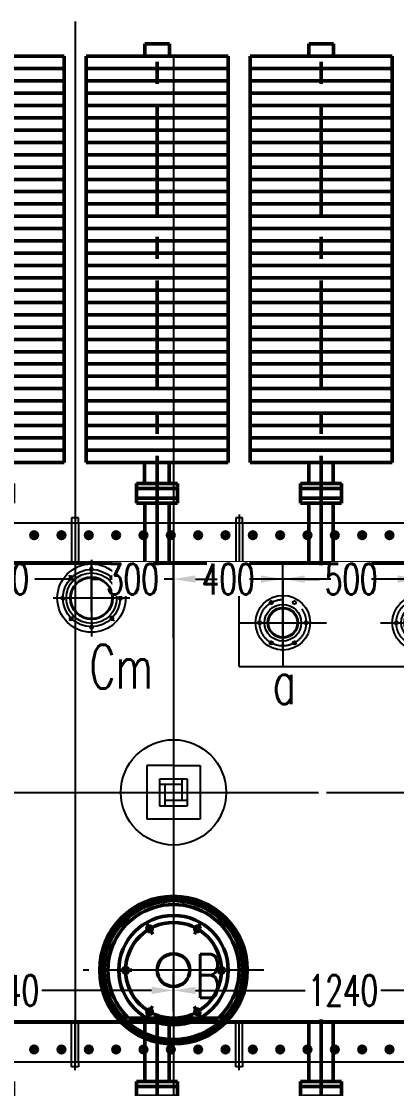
# Model space of a CAD drawing. Header units: millimetres. Extents: x -800 to 18208, y -320 to 13120.
# Drawn here: x 3765 to 5138, y 2135 to 6036 of the extents above; entities that cross this region are included whole.
import ezdxf

# ---------------------------------------------------------------- set-up
doc = ezdxf.new("R2010")
doc.units = ezdxf.units.MM
doc.header["$LTSCALE"] = 320
doc.linetypes.add('ACAD_ISO02W100', pattern=[15, 12, -3])
doc.linetypes.add('CENTER', pattern=[2, 1.25, -0.25, 0.25, -0.25])
for name, color, linetype, lineweight in [('0粗实线层', 7, 'Continuous', 50), ('2中心线层', 1, 'CENTER', 25), ('5文字层', 6, 'Continuous', 25)]:
    doc.layers.add(name, color=color, linetype=linetype, lineweight=lineweight)
for name, color, linetype in [('2', 2, 'CENTER'), ('3中心线层', 1, 'CENTER'), ('4', 2, 'Continuous'), ('5', 3, 'Continuous')]:
    doc.layers.add(name, color=color, linetype=linetype)
doc.styles.add('PC_TEXTSTYLE', font='txt.shx', dxfattribs={"width": 0.67, "bigfont": 'hztxt.shx'})
doc.styles.add('TH_GBDIM', font='txt.shx', dxfattribs={"width": 0.67, "bigfont": 'hztxt.shx'})
doc.dimstyles.new('TH_GBDIM', dxfattribs={"dimscale": 32, "dimtxt": 3.5, "dimasz": 2.5, "dimexe": 2, "dimexo": 0, "dimgap": 1.5, "dimtad": 0, "dimtoh": 1, "dimdec": 1, "dimdsep": 46, "dimtxsty": 'TH_GBDIM', "dimcen": 2.5, "dimclrd": 3, "dimclre": 3, "dimclrt": 6, "dimadec": 0, "dimazin": 2, "dimtfac": 0.714286, "dimtdec": 1, "dimtmove": 0, "dimatfit": 3, "dimfxl": 0, "dimtzin": 0, "dimlwd": -1, "dimlwe": -1, "dimarcsym": 0})

# ---------------------------------------------------------------- blocks, each defined once
blk = doc.blocks.new('上定位')
at = {"layer": '4'}
for p, q in [((-98, 98), (-98, -98)), ((0, 98), (-98, 98)), ((0, 98), (98, 98)), ((98, 98), (98, -98)), ((-50, 50), (50, 50)), ((-50, -50), (-50, 50)), ((30, 50), (30, -30)), ((50, 50), (50, -50)), ((-50, 30), (30, 30)), ((-30, -50), (-30, 30)), ((50, -30), (-30, -30)), ((50, -50), (-50, -50)), ((98, -98), (-98, -98))]:
    blk.add_line(p, q, dxfattribs=at)
blk.add_circle((0, 0), 192.5, dxfattribs=at)
blk = doc.blocks.new('A$C2EB3477B')
at = {"linetype": 'Continuous'}
for p, q in [((-1187.5, 160), (-1212.5, 160)), ((-1212.5, 160), (-1212.5, 142)), ((-1187.5, 142), (-1187.5, 160))]:
    blk.add_line(p, q, dxfattribs=at)
at = {"color": 1, "linetype": 'CENTER'}
blk.add_line((-1200, 173.1), (-1200, 0), dxfattribs=at)
at = {"color": 6, "linetype": 'Continuous'}
for p, q in [((-1212.5, 142), (-1212.5, 0)), ((-1187.5, 142), (-1187.5, 0))]:
    blk.add_line(p, q, dxfattribs=at)
blk = doc.blocks.new('A$C0A3D0451')
for p, q in [((215, 1860.4), (215, 1905.3)), ((305, 1905.3), (215, 1905.3)), ((305, 1860.4), (305, 1905.3)), ((0, 1860.4), (0, 375.4)), ((520, 1860.4), (0, 1860.4)), ((520, 1860.4), (0, 1860.4)), ((520, 1860.4), (0, 1860.4)), ((520, 1860.4), (0, 1860.4)), ((520, 1860.4), (0, 1860.4)), ((520, 1860.4), (0, 1860.4)), ((520, 1860.4), (520, 375.4)), ((520, 1815.4), (0, 1815.4)), ((520, 1770.4), (0, 1770.4)), ((520, 1770.4), (0, 1770.4)), ((520, 1770.4), (0, 1770.4)), ((520, 1770.4), (0, 1770.4)), ((520, 1770.4), (0, 1770.4)), ((520, 1770.4), (0, 1770.4)), ((520, 1725.4), (0, 1725.4)), ((520, 1680.4), (0, 1680.4)), ((520, 1680.4), (0, 1680.4)), ((520, 1680.4), (0, 1680.4)), ((520, 1680.4), (0, 1680.4)), ((520, 1680.4), (0, 1680.4)), ((520, 1680.4), (0, 1680.4)), ((520, 1680.4), (0, 1680.4)), ((520, 1680.4), (0, 1680.4)), ((520, 1680.4), (0, 1680.4)), ((520, 1680.4), (0, 1680.4)), ((520, 1680.4), (0, 1680.4)), ((520, 1680.4), (0, 1680.4)), ((520, 1635.4), (0, 1635.4)), ((520, 1635.4), (0, 1635.4)), ((520, 1635.4), (0, 1635.4)), ((520, 1635.4), (0, 1635.4)), ((520, 1635.4), (0, 1635.4)), ((520, 1635.4), (0, 1635.4)), ((520, 1635.4), (0, 1635.4)), ((520, 1635.4), (0, 1635.4)), ((520, 1635.4), (0, 1635.4)), ((520, 1635.4), (0, 1635.4)), ((520, 1590.4), (0, 1590.4)), ((520, 1590.4), (0, 1590.4)), ((520, 1590.4), (0, 1590.4)), ((520, 1590.4), (0, 1590.4)), ((520, 1545.4), (0, 1545.4)), ((520, 1545.4), (0, 1545.4)), ((520, 1500.4), (0, 1500.4)), ((520, 1500.4), (0, 1500.4)), ((520, 1500.4), (0, 1500.4)), ((520, 1500.4), (0, 1500.4)), ((520, 1500.4), (0, 1500.4)), ((520, 1500.4), (0, 1500.4)), ((520, 1500.4), (0, 1500.4)), ((520, 1500.4), (0, 1500.4)), ((520, 1500.4), (0, 1500.4)), ((520, 1500.4), (0, 1500.4)), ((520, 1455.4), (0, 1455.4)), ((520, 1455.4), (0, 1455.4)), ((520, 1455.4), (0, 1455.4)), ((520, 1455.4), (0, 1455.4)), ((520, 1410.4), (0, 1410.4)), ((520, 1410.4), (0, 1410.4)), ((520, 1365.4), (0, 1365.4)), ((520, 1365.4), (0, 1365.4)), ((520, 1320.4), (0, 1320.4)), ((520, 1320.4), (0, 1320.4)), ((520, 1275.4), (0, 1275.4)), ((520, 1275.4), (0, 1275.4)), ((520, 1230.4), (0, 1230.4)), ((520, 1185.4), (0, 1185.4)), ((520, 1140.4), (0, 1140.4)), ((520, 1095.4), (0, 1095.4)), ((520, 1050.4), (0, 1050.4)), ((520, 1005.4), (0, 1005.4)), ((520, 960.4), (0, 960.4)), ((520, 915.4), (0, 915.4)), ((520, 870.4), (0, 870.4)), ((520, 825.4), (0, 825.4)), ((520, 780.4), (0, 780.4)), ((520, 735.4), (0, 735.4)), ((520, 690.4), (0, 690.4)), ((520, 645.4), (0, 645.4)), ((520, 600.4), (0, 600.4)), ((520, 555.4), (0, 555.4)), ((520, 510.4), (0, 510.4)), ((520, 465.4), (0, 465.4)), ((520, 420.4), (0, 420.4)), ((520, 420.4), (0, 420.4)), ((520, 375.4), (0, 375.4)), ((520, 375.4), (0, 375.4)), ((214.5, 298.4), (214.5, 375.4)), ((304.5, 298.4), (304.5, 375.4)), ((334.5, 298.4), (184.5, 298.4)), ((184.5, 280.4), (184.5, 298.4)), ((334.5, 280.4), (184.5, 280.4)), ((184.5, 280.4), (334.5, 280.4)), ((184.5, 244.4), (184.5, 280.4)), ((334.5, 280.4), (334.5, 298.4)), ((334.5, 244.4), (334.5, 280.4)), ((184.5, 244.4), (184.5, 226.4)), ((334.5, 244.4), (184.5, 244.4)), ((334.5, 244.4), (334.5, 226.4)), ((184.5, 226.4), (334.5, 226.4)), ((214.6, 154.3), (214.6, 226.4)), ((304.6, 154.3), (304.6, 226.4))]:
    blk.add_line(p, q)
at = {"color": 1, "linetype": 'CENTER'}
blk.add_line((260, 0), (260, 1860.4), dxfattribs=at)
at = {"color": 6, "linetype": 'Continuous'}
for p, q in [((214.6, 154.3), (214.6, 12.3)), ((304.6, 154.3), (304.6, 12.3))]:
    blk.add_line(p, q, dxfattribs=at)
blk = doc.blocks.new('A$C054D3DEA')
blk.add_circle((45, -45), 12)
at = {"layer": '2中心线层'}
for p, q in [((45, -30), (45, -60)), ((30, -45), (60, -45))]:
    blk.add_line(p, q, dxfattribs=at)
blk = doc.blocks.new('A$C2DB2507D')
at = {"layer": '0粗实线层'}
h = blk.add_hatch(color=256, dxfattribs=at)
h.paths.add_polyline_path([(211.1, 560.9, 0.003168), (213.9, 555.9, 0.281077), (76, 330, 0.98614), (583.9, 322.9, 0.00332), (589.9, 322.6, -0.986445), (70, 329.7, -0.28108)])
h.paths.add_polyline_path([(255, 578.7), (259, 578.7, 0.002939), (261.3, 574.5, 0.032025), (230.7, 563.8, -0.003313), (227.9, 568.8, -0.027757)])
h.paths.add_polyline_path([(258.5, 579.7, -0.143789), (405, 578.7), (381.8, 578.7, 0.103091), (278.2, 578.7), (259, 578.7, -0.000716)])
h.paths.add_polyline_path([(407.3, 572), (411.8, 576.5, -0.277274), (586.3, 373.4, -0.003807), (580.2, 373.8, 0.279025)])
h.paths.add_polyline_path([(381.8, 578.7), (405, 578.7, -0.006922), (411.8, 576.5), (407.3, 572, 0.025946)])
h.paths.add_polyline_path([(580.2, 373.8, 0.003807), (586.3, 373.4, -0.031193), (589.7, 341.1, -0.003465), (583.7, 341.5, 0.032025)], flags=17)
h.paths.add_polyline_path([(583.7, 341.5, 0.003465), (589.7, 341.1, -0.010995), (590, 329.7, -0.006824), (589.9, 322.6, -0.00332), (583.9, 322.9, 0.006978), (584, 330, 0.011277)])
h.paths.add_polyline_path([(227.9, 568.8, 0.003313), (230.7, 563.8, 0.018257), (213.9, 555.9, -0.003168), (211.1, 560.9, -0.01782)])
blk.add_circle((330, 330), 200)
at = {"layer": '0粗实线层', "color": 1, "linetype": 'CENTER'}
for p, q in [((232.5, 498.9), (253.9, 461.8)), ((427.8, 498.8), (406.4, 461.7)), ((134.7, 329.9), (177.5, 329.9)), ((525.3, 329.6), (482.5, 329.6)), ((232.2, 160.6), (253.6, 197.7)), ((427.5, 160.5), (406.1, 197.6))]:
    blk.add_line(p, q, dxfattribs=at)
at = {"layer": '0粗实线层', "color": 6}
blk.add_line((165.8, 155), (494.2, 155), dxfattribs=at)
at = {"layer": '0粗实线层'}
for centre, radius in [((330, 330), 270), ((330, 329.7), 260), ((330, 330), 254), ((242.5, 481), 10), ((417.5, 481), 10), ((330, 330), 60), ((155, 329.4), 10), ((505, 329.4), 10), ((242.5, 177.8), 10), ((417.5, 177.8), 10)]:
    blk.add_circle(centre, radius, dxfattribs=at)
at = {"layer": '0粗实线层', "color": 1}
blk.add_circle((330, 329.4), 175, dxfattribs=at)
at = {"layer": '0粗实线层', "color": 6}
blk.add_arc((330, 330), 240, 313.1834, 226.8166, dxfattribs=at)
at = {"layer": '2中心线层'}
for p, q in [((330, 660), (330, 0)), ((330, 640), (330, 20)), ((330, 624.9), (330, 119.9)), ((330, 527.9), (330, 141.9)), ((330, 480), (330, 180)), ((330, 444.9), (330, 144.9)), ((660, 330), (0, 330)), ((640, 330), (20, 330)), ((500, 330), (180, 330))]:
    blk.add_line(p, q, dxfattribs=at)
blk = doc.blocks.new('A$C4E0F2E82')
at = {"color": 1}
for p, q in [((140, 280), (140, 0)), ((73.8, 206.2), (57.5, 222.5)), ((206.2, 206.2), (222.5, 222.5)), ((280, 140), (0, 140)), ((73.8, 73.8), (57.5, 57.5)), ((206.2, 73.8), (222.5, 57.5))]:
    blk.add_line(p, q, dxfattribs=at)
for centre, radius in [((140, 140), 125), ((140, 245), 4.5), ((140, 140), 92.5), ((65.8, 214.2), 4.5), ((140, 140), 78), ((140, 140), 75), ((214.2, 214.2), 4.5), ((35, 140), 4.5), ((245, 140), 4.5), ((65.8, 65.8), 4.5), ((140, 35), 4.5), ((214.2, 65.8), 4.5)]:
    blk.add_circle(centre, radius)
blk.add_circle((140, 140), 105, dxfattribs=at)
at = {"layer": '2'}
for p, q in [((140, 233.6), (140, 256.6)), ((46.4, 140), (23.4, 140)), ((233.6, 140), (256.6, 140)), ((140, 46.4), (140, 23.4))]:
    blk.add_line(p, q, dxfattribs=at)
at = {"layer": '4'}
for centre, start, end in [((140, 245), 358.3628, 270), ((65.8, 214.2), 43.3628, 315), ((214.2, 214.2), 313.3628, 225), ((35, 140), 88.3628, 0), ((245, 140), 268.3628, 180), ((65.8, 65.8), 133.3628, 45), ((140, 35), 178.3628, 90), ((214.2, 65.8), 223.3628, 135)]:
    blk.add_arc(centre, 6, start, end, dxfattribs=at)
blk = doc.blocks.new('低压')
for centre, radius in [((-450, 20), 100), ((50, 20), 100), ((550, 20), 100), ((-450, 20), 67), ((50, 20), 67), ((550, 20), 67), ((-450, 20), 56), ((50, 20), 56), ((550, 20), 56)]:
    blk.add_circle(centre, radius)
at = {"color": 0}
for centre, radius in [((-492.5, 93.6), 6), ((-492.5, 93.6), 6), ((-407.5, 93.6), 6), ((-407.5, 93.6), 6), ((7.5, 93.6), 6), ((7.5, 93.6), 6), ((92.5, 93.6), 6), ((92.5, 93.6), 6), ((507.5, 93.6), 6), ((592.5, 93.6), 6), ((-450, 20), 52.5), ((-450, 20), 52.5), ((50, 20), 52.5), ((50, 20), 52.5), ((550, 20), 52.5), ((-535, 20), 6), ((-535, 20), 6), ((-365, 20), 6), ((-365, 20), 6), ((-35, 20), 6), ((-35, 20), 6), ((135, 20), 6), ((135, 20), 6), ((465, 20), 6), ((635, 20), 6), ((-492.5, -53.6), 6), ((-492.5, -53.6), 6), ((-407.5, -53.6), 6), ((-407.5, -53.6), 6), ((7.5, -53.6), 6), ((7.5, -53.6), 6), ((92.5, -53.6), 6), ((92.5, -53.6), 6), ((507.5, -53.6), 6), ((592.5, -53.6), 6)]:
    blk.add_circle(centre, radius, dxfattribs=at)
at = {"layer": '2中心线层'}
for p, q in [((-450, 180), (-450, -140)), ((-450, 165), (-450, -125)), ((50, 165), (50, -125)), ((550, 165), (550, -125)), ((-610, 20), (-290, 20)), ((-92.5, 20), (197.5, 20)), ((305, 20), (595, 20))]:
    blk.add_line(p, q, dxfattribs=at)
at = {"layer": '3中心线层'}
for centre in [(-450, 20), (-450, 20), (50, 20), (50, 20), (550, 20)]:
    blk.add_circle(centre, 85, dxfattribs=at)
at = {"layer": '5'}
for p, q in [((-610, 180), (710, 180)), ((-610, -140), (-610, 180)), ((710, -140), (710, 180)), ((-610, -140), (710, -140))]:
    blk.add_line(p, q, dxfattribs=at)
blk = doc.blocks.new('*D86')
at = {"color": 3}
for p, q in [((930.4, 3145.1), (930.4, 5.9)), ((7592.3, 3017.4), (7592.3, 5.9)), ((1010.4, 69.9), (4117.3, 69.9)), ((7512.3, 69.9), (4405.4, 69.9))]:
    blk.add_line(p, q, dxfattribs=at)
for points in [[(1010.4, 83.2), (1010.4, 56.5), (930.4, 69.9)], [(7512.3, 83.2), (7512.3, 56.5), (7592.3, 69.9)]]:
    blk.add_solid(points, dxfattribs=at)
at = {"layer": 'Defpoints', "color": 0}
for p in [(930.4, 3145.1), (7592.3, 3017.4), (7592.3, 69.9)]:
    blk.add_point(p, dxfattribs=at)
at = {"color": 6, "insert": (4261.4, 69.9), "char_height": 112, "attachment_point": 5, "style": 'TH_GBDIM'}
blk.add_mtext('6550{}{}', dxfattribs=at)
blk = doc.blocks.new('*D87')
at = {"color": 3}
for p, q in [((930.4, 3145.1), (930.4, 156.6)), ((4321.4, 2897.8), (4321.4, 156.6)), ((1010.4, 220.6), (2482.6, 220.6)), ((4241.4, 220.6), (2769.3, 220.6))]:
    blk.add_line(p, q, dxfattribs=at)
for points in [[(1010.4, 233.9), (1010.4, 207.2), (930.4, 220.6)], [(4241.4, 233.9), (4241.4, 207.2), (4321.4, 220.6)]]:
    blk.add_solid(points, dxfattribs=at)
at = {"layer": 'Defpoints', "color": 0}
for p in [(930.4, 3145.1), (4321.4, 2897.8), (4321.4, 220.6)]:
    blk.add_point(p, dxfattribs=at)
at = {"color": 6, "insert": (2625.9, 220.6), "char_height": 112, "attachment_point": 5, "style": 'TH_GBDIM'}
blk.add_mtext('3325{}{}', dxfattribs=at)
blk = doc.blocks.new('*D89')
at = {"color": 3}
for p, q in [((4321.4, 2590.7), (4321.4, 2429.8)), ((3081.4, 2557.8), (3081.4, 2429.8)), ((3161.4, 2493.8), (3563.4, 2493.8)), ((4241.4, 2493.8), (3839.5, 2493.8))]:
    blk.add_line(p, q, dxfattribs=at)
for points in [[(3161.4, 2507.1), (3161.4, 2480.5), (3081.4, 2493.8)], [(4241.4, 2507.1), (4241.4, 2480.5), (4321.4, 2493.8)]]:
    blk.add_solid(points, dxfattribs=at)
at = {"layer": 'Defpoints', "color": 0}
for p in [(4321.4, 2590.7), (3081.4, 2557.8), (4321.4, 2493.8)]:
    blk.add_point(p, dxfattribs=at)
at = {"color": 6, "insert": (3701.4, 2493.8), "char_height": 112, "attachment_point": 5, "style": 'TH_GBDIM'}
blk.add_mtext('1240', dxfattribs=at)
blk = doc.blocks.new('*D90')
at = {"color": 3}
for p, q in [((4321.4, 2417.8), (4321.4, 2557.8)), ((5561.4, 2440.3), (5561.4, 2557.8)), ((4401.4, 2493.8), (4803.4, 2493.8)), ((5481.4, 2493.8), (5079.5, 2493.8))]:
    blk.add_line(p, q, dxfattribs=at)
for points in [[(4401.4, 2507.1), (4401.4, 2480.5), (4321.4, 2493.8)], [(5481.4, 2507.1), (5481.4, 2480.5), (5561.4, 2493.8)]]:
    blk.add_solid(points, dxfattribs=at)
at = {"layer": 'Defpoints', "color": 0}
for p in [(5561.4, 2493.8), (5561.4, 2440.3), (4321.4, 2417.8)]:
    blk.add_point(p, dxfattribs=at)
at = {"color": 6, "insert": (4941.4, 2493.8), "char_height": 112, "attachment_point": 5, "style": 'TH_GBDIM'}
blk.add_mtext('1240', dxfattribs=at)
blk = doc.blocks.new('*D97')
at = {"color": 3}
for p, q in [((3371.4, 3885.3), (3371.4, 4061.7)), ((4021.4, 3879.5), (4021.4, 4061.7)), ((3451.4, 3997.7), (3578.6, 3997.7)), ((3941.4, 3997.7), (3814.2, 3997.7))]:
    blk.add_line(p, q, dxfattribs=at)
for points in [[(3451.4, 4011), (3451.4, 3984.4), (3371.4, 3997.7)], [(3941.4, 4011), (3941.4, 3984.4), (4021.4, 3997.7)]]:
    blk.add_solid(points, dxfattribs=at)
at = {"layer": 'Defpoints', "color": 0}
for p in [(4021.4, 3997.7), (3371.4, 3885.3), (4021.4, 3879.5)]:
    blk.add_point(p, dxfattribs=at)
at = {"color": 6, "insert": (3696.4, 3997.7), "char_height": 112, "attachment_point": 5, "style": 'TH_GBDIM'}
blk.add_mtext('650', dxfattribs=at)
blk = doc.blocks.new('*D98')
at = {"color": 3}
for p, q in [((4021.4, 3879.5), (4021.4, 4061.6)), ((4321.4, 3781.8), (4321.4, 4061.6)), ((3941.4, 3997.6), (3861.4, 3997.6)), ((4021.4, 3997.6), (4055.9, 3997.6)), ((4321.4, 3997.6), (4287, 3997.6)), ((4401.4, 3997.6), (4481.4, 3997.6))]:
    blk.add_line(p, q, dxfattribs=at)
for points in [[(3941.4, 4010.9), (3941.4, 3984.2), (4021.4, 3997.6)], [(4401.4, 4010.9), (4401.4, 3984.2), (4321.4, 3997.6)]]:
    blk.add_solid(points, dxfattribs=at)
at = {"layer": 'Defpoints', "color": 0}
for p in [(4321.4, 3997.6), (4021.4, 3879.5), (4321.4, 3781.8)]:
    blk.add_point(p, dxfattribs=at)
at = {"color": 6, "insert": (4171.4, 3997.6), "char_height": 112, "attachment_point": 5, "style": 'TH_GBDIM'}
blk.add_mtext('300', dxfattribs=at)
blk = doc.blocks.new('*D99')
at = {"color": 3}
for p, q in [((4321.4, 3781.8), (4321.4, 4061.6)), ((4721.4, 3803.1), (4721.4, 4061.6)), ((4401.4, 3997.6), (4402.1, 3997.6)), ((4641.4, 3997.6), (4640.8, 3997.6))]:
    blk.add_line(p, q, dxfattribs=at)
for points in [[(4401.4, 4010.9), (4401.4, 3984.2), (4321.4, 3997.6)], [(4641.4, 4010.9), (4641.4, 3984.2), (4721.4, 3997.6)]]:
    blk.add_solid(points, dxfattribs=at)
at = {"layer": 'Defpoints', "color": 0}
for p in [(4721.4, 3997.6), (4721.4, 3803.1), (4321.4, 3781.8)]:
    blk.add_point(p, dxfattribs=at)
at = {"color": 6, "insert": (4521.4, 3997.6), "char_height": 112, "attachment_point": 5, "style": 'TH_GBDIM'}
blk.add_mtext('400', dxfattribs=at)
blk = doc.blocks.new('*D100')
at = {"color": 3}
for p, q in [((4721.4, 3732.2), (4721.4, 4061.6)), ((5221.4, 3719.7), (5221.4, 4061.6)), ((4801.4, 3997.6), (4855.9, 3997.6)), ((5141.4, 3997.6), (5087, 3997.6))]:
    blk.add_line(p, q, dxfattribs=at)
for points in [[(4801.4, 4010.9), (4801.4, 3984.2), (4721.4, 3997.6)], [(5141.4, 4010.9), (5141.4, 3984.2), (5221.4, 3997.6)]]:
    blk.add_solid(points, dxfattribs=at)
at = {"layer": 'Defpoints', "color": 0}
for p in [(5221.4, 3997.6), (4721.4, 3732.2), (5221.4, 3719.7)]:
    blk.add_point(p, dxfattribs=at)
at = {"color": 6, "insert": (4971.4, 3997.6), "char_height": 112, "attachment_point": 5, "style": 'TH_GBDIM'}
blk.add_mtext('500', dxfattribs=at)

msp = doc.modelspace()

# ---------------------------------------------------------------- linework, layer by layer
at = {"color": 1, "linetype": 'ACAD_ISO02W100'}
msp.add_line((3961.44, 6036.5), (3961.44, 2227.84), dxfattribs=at)
at = {"color": 1}
msp.add_line((4321.44, 5908.84), (4321.44, 483.59), dxfattribs=at)
for p, q in [((1326.44, 4202.84), (6596.44, 4202.84)), ((1326.44, 2232.84), (6596.44, 2232.84))]:
    msp.add_line(p, q)
at = {"color": 6}
for p, q in [((1461.44, 4060.84), (6461.44, 4060.84)), ((1461.44, 4052.84), (6461.44, 4052.84)), ((1461.44, 2382.84), (6461.44, 2382.84)), ((1461.44, 2374.84), (6461.44, 2374.84))]:
    msp.add_line(p, q, dxfattribs=at)
at = {"color": 1, "linetype": 'CENTER'}
msp.add_line((1251.29, 3217.84), (6646.53, 3217.84), dxfattribs=at)
at = {"layer": '2中心线层'}
for p, q in [((4321.44, 3937.84), (4321.44, 2497.84)), ((4321.44, 3592.84), (4321.44, 2842.84)), ((4321.44, 3592.84), (4321.44, 2842.84)), ((3601.44, 3217.84), (5041.44, 3217.84)), ((3946.44, 3217.84), (4696.44, 3217.84)), ((3946.44, 3217.84), (4696.44, 3217.84)), ((4951.44, 3217.84), (6391.44, 3217.84))]:
    msp.add_line(p, q, dxfattribs=at)

# ---------------------------------------------------------------- block references
for name, p in [('A$C2EB3477B', (5161.44, 4060.84)), ('A$C2EB3477B', (5761.44, 4060.84)), ('A$C4E0F2E82', (3881.44, 3787.84)), ('低压', (5171.44, 3817.84)), ('上定位', (4321.44, 3217.84))]:
    msp.add_blockref(name, p)
at = {"xscale": -1, "rotation": 180}
for p in [(5161.44, 2374.84), (5761.44, 2374.84)]:
    msp.add_blockref('A$C2EB3477B', p, dxfattribs=at)
at = {"layer": '0粗实线层'}
for name, p in [('A$C0A3D0451', (3401.44, 4048.49)), ('A$C0A3D0451', (4001.44, 4048.49)), ('A$C0A3D0451', (4601.44, 4048.49)), ('A$C054D3DEA', (3866.44, 4202.82)), ('A$C054D3DEA', (3966.44, 4202.82)), ('A$C054D3DEA', (4066.44, 4202.82)), ('A$C054D3DEA', (4166.44, 4202.82)), ('A$C054D3DEA', (4266.44, 4202.82)), ('A$C054D3DEA', (4366.44, 4202.82)), ('A$C054D3DEA', (4466.44, 4202.82)), ('A$C054D3DEA', (4566.44, 4202.82)), ('A$C054D3DEA', (4666.44, 4202.82)), ('A$C054D3DEA', (4766.44, 4202.82)), ('A$C054D3DEA', (4866.44, 4202.82)), ('A$C054D3DEA', (4966.44, 4202.82)), ('A$C054D3DEA', (5066.44, 4202.82)), ('A$C2DB2507D', (3991.44, 2237.84))]:
    msp.add_blockref(name, p, dxfattribs=at)
at = {"layer": '0粗实线层', "xscale": -1}
for p in [(3856.44, 4202.82), (3956.44, 4202.82)]:
    msp.add_blockref('A$C054D3DEA', p, dxfattribs=at)
at = {"layer": '0粗实线层', "xscale": -1, "rotation": 180}
for name, p in [('A$C0A3D0451', (3401.44, 2387.19)), ('A$C0A3D0451', (4001.44, 2387.19)), ('A$C0A3D0451', (4601.44, 2387.19)), ('A$C054D3DEA', (3866.44, 2232.85)), ('A$C054D3DEA', (3966.44, 2232.85)), ('A$C054D3DEA', (4066.44, 2232.85)), ('A$C054D3DEA', (4166.44, 2232.85)), ('A$C054D3DEA', (4266.44, 2232.85)), ('A$C054D3DEA', (4366.44, 2232.85)), ('A$C054D3DEA', (4466.44, 2232.85)), ('A$C054D3DEA', (4566.44, 2232.85)), ('A$C054D3DEA', (4666.44, 2232.85)), ('A$C054D3DEA', (4766.44, 2232.85)), ('A$C054D3DEA', (4866.44, 2232.85)), ('A$C054D3DEA', (4966.44, 2232.85)), ('A$C054D3DEA', (5066.44, 2232.85))]:
    msp.add_blockref(name, p, dxfattribs=at)
at = {"layer": '0粗实线层', "rotation": 180}
for p in [(3856.44, 2232.85), (3956.44, 2232.85)]:
    msp.add_blockref('A$C054D3DEA', p, dxfattribs=at)

# ---------------------------------------------------------------- texts
at = {"layer": '5文字层', "style": 'PC_TEXTSTYLE', "width": 0.667}
for s, p in [('Cm', (4013.68, 3597.36)), ('a', (4683.05, 3540.49)), ('B', (4400.16, 2466.04))]:
    msp.add_text(s, height=160, dxfattribs=at).set_placement(p)

# ---------------------------------------------------------------- dimensions: what is measured, and where the dimension line sits
for base, p1, p2, picture, middle in [((4021.44, 3997.7), (3371.44, 3885.28), (4021.44, 3879.52), '*D97', (3696.44, 3997.7)), ((4321.44, 2493.79), (3081.44, 2557.79), (4321.44, 2590.66), '*D89', (3701.44, 2493.79)), ((5561.44, 2493.79), (4321.44, 2417.84), (5561.44, 2440.26), '*D90', (4941.44, 2493.79))]:
    dim = msp.add_linear_dim(base=base, p1=p1, p2=p2, dimstyle='TH_GBDIM')
    dim.commit()
    dim.dimension.update_dxf_attribs({"geometry": picture, "text_midpoint": middle})
for base, p2, text, override, picture, middle in [((7592.27, 69.85), (7592.27, 3017.42), '6550{}{}', {"dimgap": 1.5, "dimtad": 0, "dimjust": 0, "dimdec": 1, "dimlfac": 1, "dimse1": 0, "dimse2": 0, "dimsd1": 0, "dimsd2": 0}, '*D86', (4261.36, 69.85)), ((4321.44, 220.57), (4321.44, 2897.84), '3325{}{}', {"dimgap": 1.5, "dimtad": 0, "dimjust": 0, "dimdec": 0, "dimlfac": 1, "dimse1": 0, "dimse2": 0, "dimsd1": 0, "dimsd2": 0}, '*D87', (2625.94, 220.57))]:
    dim = msp.add_linear_dim(base=base, p1=(930.44, 3145.1), p2=p2, text=text, dimstyle='TH_GBDIM', override=override)
    dim.commit()
    dim.dimension.update_dxf_attribs({"geometry": picture, "text_midpoint": middle})

# ---------------------------------------------------------------- next in the draw order: wipeouts: each hides what was drawn before it
for points in [[(4097.47, 3935.18), (4097.47, 4059.98), (4245.4, 4059.98), (4245.4, 3935.18)], [(4443.72, 3935.18), (4443.72, 4059.98), (4599.16, 4059.98), (4599.16, 3935.18)], [(4897.47, 3935.18), (4897.47, 4059.98), (5045.4, 4059.98), (5045.4, 3935.18)]]:
    msp.add_wipeout(points).dxf.layer = '0粗实线层'

# ---------------------------------------------------------------- next in the draw order: dimensions: what is measured, and where the dimension line sits
for base, p1, p2, picture, middle in [((4321.44, 3997.58), (4021.44, 3879.52), (4321.44, 3781.82), '*D98', (4171.44, 3997.58)), ((4721.44, 3997.58), (4321.44, 3781.82), (4721.44, 3803.13), '*D99', (4521.44, 3997.58))]:
    dim = msp.add_linear_dim(base=base, p1=p1, p2=p2, dimstyle='TH_GBDIM')
    dim.commit()
    dim.dimension.update_dxf_attribs({"geometry": picture, "text_midpoint": middle, "dimtype": 160})
dim = msp.add_linear_dim(base=(5221.44, 3997.58), p1=(4721.44, 3732.16), p2=(5221.44, 3719.75), dimstyle='TH_GBDIM')
dim.commit()
dim.dimension.update_dxf_attribs({"geometry": '*D100', "text_midpoint": (4971.44, 3997.58)})

doc.saveas('drawing.dxf')
